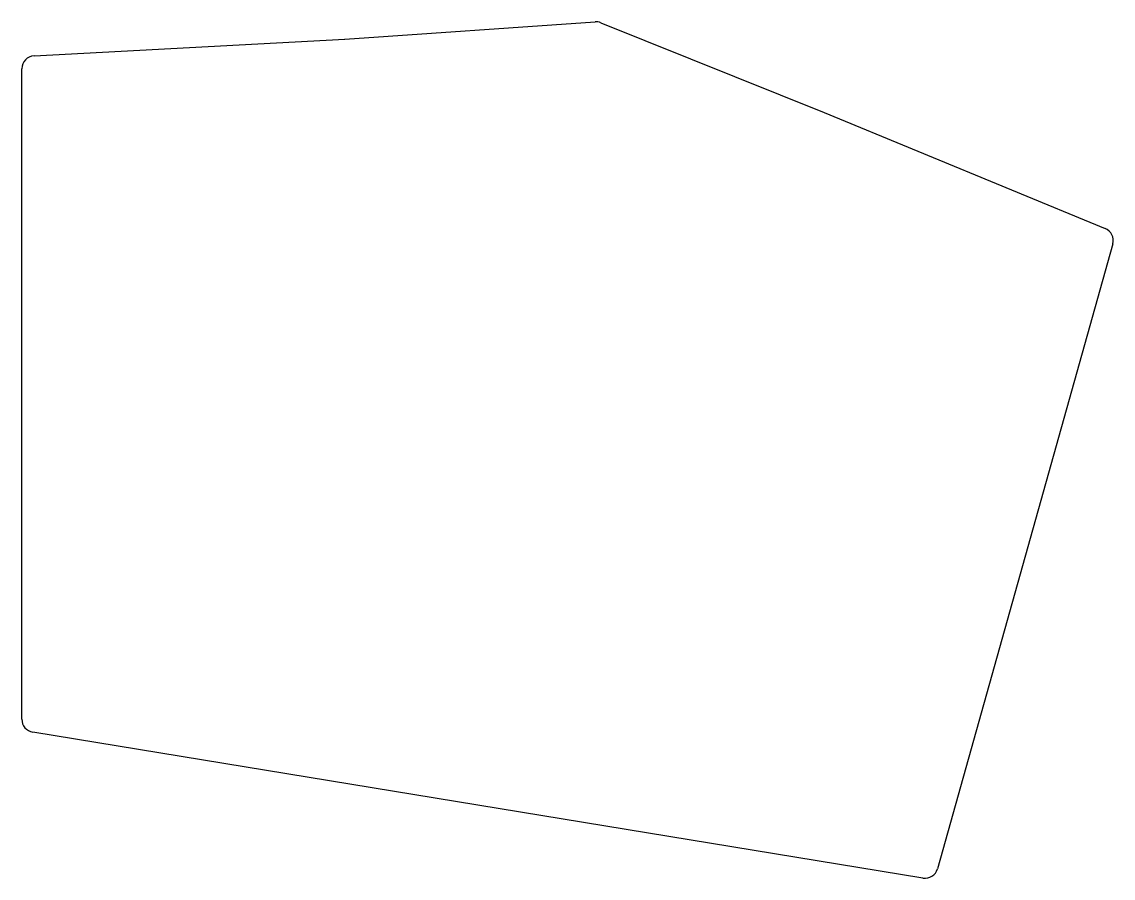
# Model space of a CAD drawing. Header units: millimetres. Extents: x 138 to 307, y -185 to -52.
import ezdxf

# ---------------------------------------------------------------- set-up
doc = ezdxf.new("R2010")
doc.units = ezdxf.units.MM

msp = doc.modelspace()

# ---------------------------------------------------------------- linework, layer by layer
for p, q in [((187.92, -55.07), (226.6, -52.4)), ((227.48, -52.54), (262.03, -66.42)), ((139.86, -57.67), (187.89, -55.07)), ((137.97, -160.33), (137.97, -59.66)), ((262.05, -66.43), (305.48, -84.37)), ((306.65, -86.76), (279.56, -183.46)), ((277.31, -184.89), (139.65, -162.3))]:
    msp.add_line(p, q)
for centre, start, end in [((226.74, -54.4), 68.1194, 93.9422), ((187.78, -53.07), 273.0935, 273.9422), ((139.97, -59.66), 93.0935, 180), ((261.28, -68.27), 67.5551, 68.1194), ((304.72, -86.22), 344.3515, 67.5551), ((139.97, -160.33), 180, 260.6833), ((277.63, -182.92), 260.6833, 344.3515)]:
    msp.add_arc(centre, 2, start, end)

doc.saveas('drawing.dxf')
